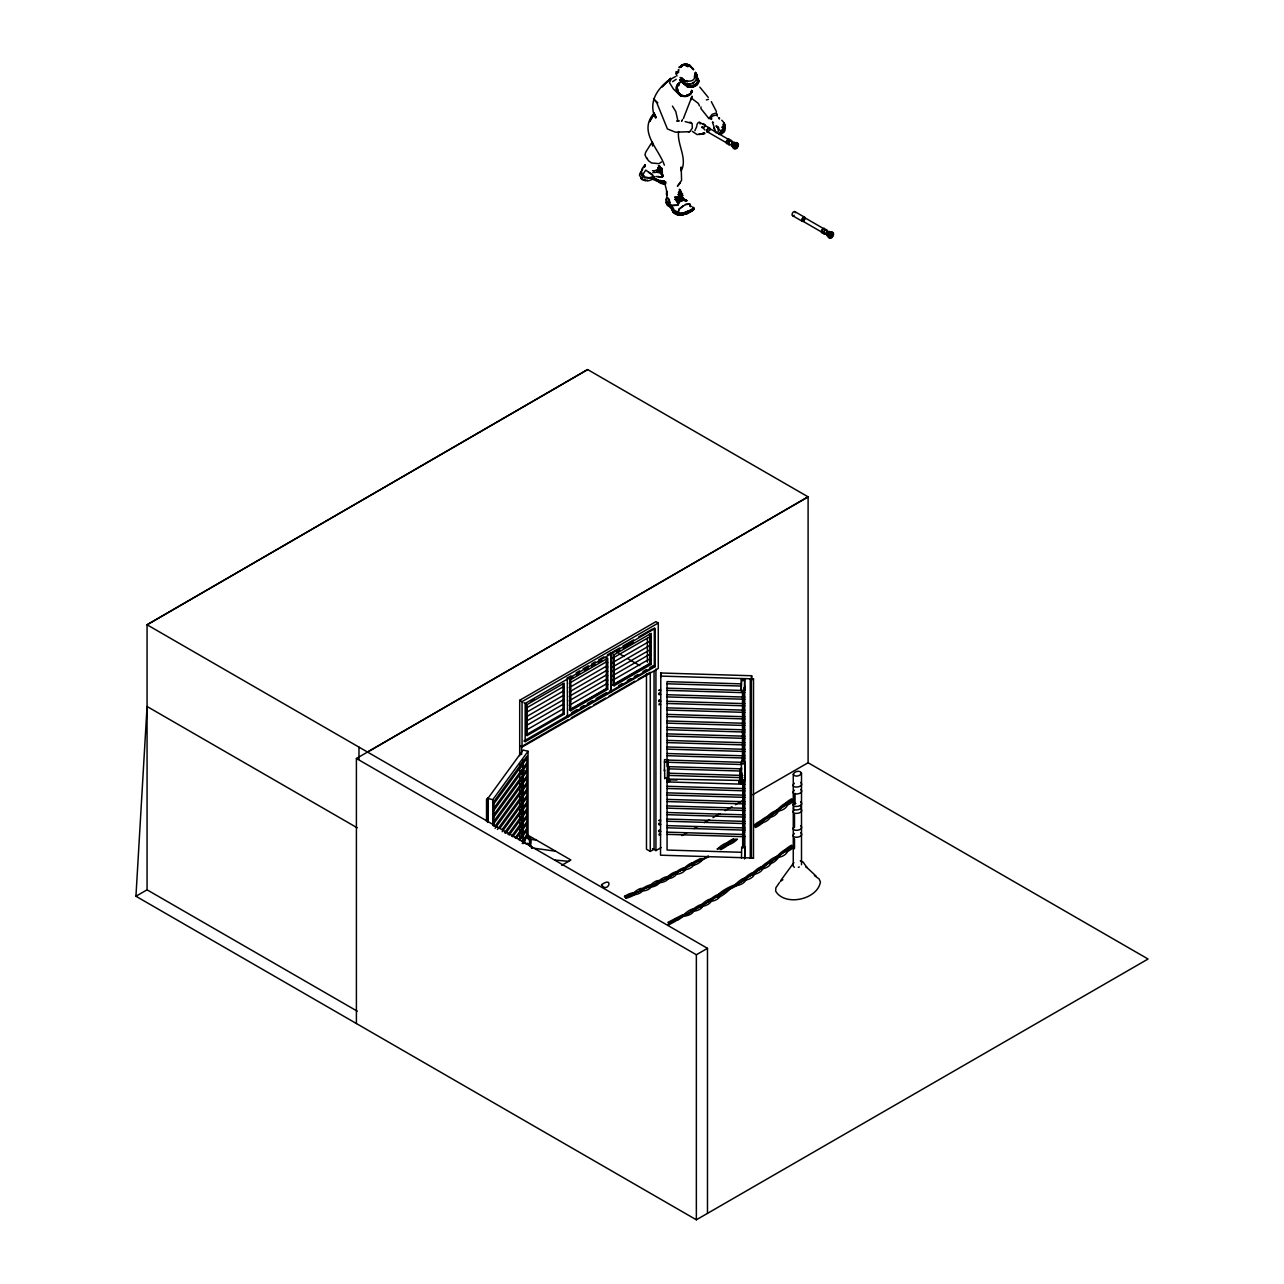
<?xml version="1.0" encoding="UTF-8"?>
<svg xmlns="http://www.w3.org/2000/svg" width="1284" height="1284" viewBox="0 0 1284 1284"><rect width="100%" height="100%" fill="white"/><g stroke="black" fill="none" stroke-linecap="round" stroke-linejoin="round"><path stroke-width="1.5" d="M526.954 836.991L526.954 812.949M526.954 819.513L526.954 817.33L512.798 836.783M511.61 836.221L526.954 815.131L526.954 756.148L493.907 801.553L493.907 826.318M740.852 768.843L667.07 766.612L667.054 681.611L741.478 683.874M674.132 212.614L676.235 214.348L678.209 213.818M744.832 833.059L744.688 679.284L741.478 679.188L741.237 690.664M742.553 757.977C741.253 762.632 744.832 762.728 743.629 758.009M744.431 690.888L744.832 686.154M685.656 199.534C689.62 202.246 681.419 200.079 684.195 199.132C684.87 201.989 680.424 198.442 680.664 196.741L679.798 193.74C679.958 190.899 683.971 195.89 678.674 194.606M680.664 196.741L681.611 193.611L682.735 200.143L686.539 200.962L685.271 199.855M487.856 822.466L487.856 798.487L492.783 799.675L528.029 751.252L523.102 750.065L487.021 799.627L487.021 821.519M682.109 213.625C682.783 217.028 697.469 209.035 692.59 208.281M660.04 167.658L659.687 166.053L658.644 169.472L660.201 167.45L660.441 169.937L659.687 170.547L659.848 167L661.645 168.974L661.934 173.629C661.324 175.443 662.351 171.27 657.873 169.039M667.824 767.11L667.744 759.711L664.534 759.63L664.406 770.994L664.582 769.485M667.744 759.711L667.439 782.502L667.568 780.158A18.554 0.899 -88.7 0 1 667.664 770.015M741.558 773.032L741.638 780.431L744.848 780.495L744.688 761.412L741.478 761.332L741.173 784.139L741.301 781.779A18.554 0.899 -88.7 0 1 741.382 772.695L741.414 772.519M744.688 761.412L744.848 780.495M677.39 86.365L676.812 88.997L677.422 84.985M669.542 780.528L669.558 779.725M694.403 75.933C695.751 80.523 689.62 82.176 686.394 80.539M722.17 129.941L721.608 132.22L719.217 133.953M691.819 91.629L691.627 92.352A11.396 8.555 31.9 0 1 690.696 94.053A15.087 11.315 31.9 0 1 688.545 95.514L688.481 95.546A15.087 11.315 31.9 0 1 685.865 96.444A11.396 8.555 31.9 0 1 683.505 96.38L683.104 96.316A13.659 10.24 31.9 0 1 680.937 95.819L680.937 95.706A13.402 10.063 31.9 0 0 683.056 96.204M693.89 208.987L693.376 210.046L692.879 209.324M682.013 194.943L682.237 196.324L679.316 196.613L675.32 199.229L677.583 198.538L680.873 194.157L675.223 199.036L676.042 199.1M682.494 195.393C684.26 195.633 672.431 197.848 679.316 196.613M625.388 897.099L624.762 896.954M739.135 781.458C739.054 777.976 738.926 785.487 739.119 782.662M740.403 769.533C740.162 763.739 739.793 786.948 740.194 782.71M741.478 769.549L741.43 767.688L741.398 772.599M678.562 131.53C676.909 144.594 687.742 158.365 681.242 170.804L681.178 167L681.579 180.338L677.406 186.26L680.359 182.777M670.12 204.702C668.579 207.093 665.112 203.771 667.568 203.53M668.001 205.713L668.868 206.323C673.217 206.339 671.516 213.208 674.148 212.775M680.263 198.426L676.925 200.834L681.692 196.131L677.069 201.042L677.053 199.887M690.294 206.66L689.572 204.156L685.56 204.589M669.654 781.154L669.558 781.523M681.948 78.147C681.21 77.987 683.2 82.112 684.597 81.374A2.728 1.637 63.6 0 0 684.5 80.94L681.948 78.147L684.228 80.122L683.104 81.085L683.682 79.769M683.281 81.614L681.595 78.838M695.864 74.616L695.575 72.257M742.441 680.456L742.505 679.092L742.441 680.456L743.5 680.488L743.596 679.124L743.5 680.488M659.478 170.836L658.676 171.318L660.441 170.355L659.478 166.214M740.162 783.352L740.242 781.763A18.554 0.899 -88.7 0 1 740.322 772.679M676.861 88.933L677.904 92.159L680.937 95.498M690.615 206.451L689.845 203.915L685.64 204.397L678.819 209.292L678.177 212.807L682.623 213.144L690.583 210.239M661.019 181.365L660.907 183.034L659.173 181.83M658.403 167.867L658.114 170.852L658.259 167.867M665.658 183.933C663.186 181.574 667.873 190.433 666.332 194.173M660.04 169.006L660.57 171.976C658.676 174.672 661.228 169.247 661.741 173.966L663.138 175.667L662.191 177.288L655.98 176.486M680.873 194.157L679.14 196.003L682.334 195.826L678.947 196.035M677.117 87.44L678.129 91.983L681.162 95.16A12.696 9.518 31.9 0 0 683.12 95.498L683.569 95.69A11.058 8.298 31.9 0 0 685.849 95.754A14.782 11.091 31.9 0 0 690.583 93.411A11.058 8.298 31.9 0 0 691.466 91.758L691.578 91.453A12.936 9.71 31.9 0 0 691.819 90.474M668.579 781.474C668.21 783.77 668.547 762.519 668.787 767.944A18.554 0.899 -88.7 0 0 668.627 780.174M677.166 87.36L677.727 90.987M700.984 106.941L700.887 108.514L708.832 118.529L711.753 118.642M682.237 196.324L682.334 194.975M752.761 794.7L808.101 762.744L1148.056 959.02L696.361 1219.8L135.944 896.248L147.066 706.489L357.241 827.827M658.243 170.628L658.098 167.562L658.227 170.852M660.281 183.179L660.345 182.167M708.832 118.529L712.155 114.324L716.328 112.896L717.258 114.517M665.658 183.387L660.811 183.451L660.955 181.525M660.522 180.755L660.827 183.403M667.728 766.692L667.648 771.026M681.692 79.688L682.141 78.934L683.104 81.149C684.516 85.145 678.931 80.924 680.761 80.057L681.9 81.117A67.073 50.301 31.9 0 0 686.025 84.648M647.104 180.258L648.677 180.787L652.77 179.246L656.975 181.14L657.055 180.161M676.556 86.975L678.546 93.427M678.738 83.155C674.277 86.943 676.443 93.202 680.937 95.819M672.334 208.425L672.495 210.367C673.57 218.039 693.119 211.346 682.623 213.144M682.366 197.575L683.345 197.784L677.149 198.234L679.974 197.816L681.692 196.131M741.478 858.258L741.703 847.023L744.897 847.119L744.656 858.691L744.897 847.119M659.141 182.569L654.391 178.027L644.712 177.834L641.888 175.683L640.459 172.489L642.899 168.83M677.567 200.545L677.39 200.16M674.79 197.062L675.753 197.03M660.522 676.074L753.515 678.883L750.273 679.108L750.273 858.242L753.515 858.033L660.522 855.192L660.811 672.993L751.654 675.737L751.654 679.717M668.563 781.763L668.547 778.778L668.595 779.902M741.478 679.188L741.205 690.776M744.688 679.284L744.415 690.872M739.07 780.415L669.638 779.131M751.22 680.713L751.654 675.737M751.429 680.713L751.605 678.867M742.714 847.681L742.762 779.597L742.714 847.681L743.837 847.087L743.837 779.629L743.773 847.713M667.953 778.2L664.743 778.12M741.638 780.431L741.606 772.422M666.861 195.296L667.054 193.37M686.394 213.963L686.202 212.325M684.067 213.561L682.414 214.893L679.188 215.054L679.22 214.139M824.216 228.969L804.538 217.606L803.19 217.975A1.99 1.156 -60 0 0 802.323 219.211L802.339 220.832A1.99 1.156 -60 0 0 804.249 220.318M664.422 183.901L657.697 180.338M682.43 195.794L682.671 195.762M802.195 219.692L802.195 220.527M804.908 218.97L804.538 217.606L803.19 217.975M698.881 80.491L698.769 81.052A13.61 10.208 31.9 0 1 698.448 82.433M663.86 183.869L662.64 183.869M727.53 844.086L719.024 848.901M695.816 74.729L695.382 73.589M641.519 172.425L639.785 173.565L639.528 175.427L641.374 177.77M696.763 126.442L694.869 130.727M660.907 167.947L659.687 170.547M678.819 195.104L681.435 193.306M666.797 878.433L675.561 873.264L667.873 878.096L659.093 881.482M720.822 848.804L720.163 848.002L717.034 848.901M703.52 858.659C696.554 868.273 680.873 866.941 700.599 858.659M659.559 171.189L658.997 171.831L660.666 170.547L658.997 166.342M684.035 80.202L684.228 80.828A2.584 1.557 63.6 0 1 684.388 81.406C682.478 80.362 683.81 82.385 684.388 81.133A2.263 1.348 63.6 0 0 684.404 80.683M684.709 81.454L684.725 81.357A2.728 1.637 63.6 0 0 684.741 80.828L684.356 80.394M695.816 75.868L696.714 75.275A2.584 1.557 63.6 0 0 696.731 74.777C693.232 67.715 698.544 80.346 696.313 73.814M660.907 169.777C664.117 167.931 657.103 167.193 661.469 171.173L661.051 172.409C659.334 172.152 660.169 173.918 661.099 170.82L659.302 166.615L661.453 169.135L661.982 172.281L661.019 173.998M625.436 897.034L641.23 890.566M693.151 207.944L692.108 208.955M734.095 839.479L737.433 839.271M744.174 880.166L735.925 885.125L753.387 873.794L744.72 878.962M683.794 199.582L678.161 202.455C675.48 202.278 681.018 201.749 684.356 199.229L679.573 201.155M644.022 179.969L645.21 180.867L645.579 179.92M644.343 167.161L644.728 165.026M666.621 199.582L667.054 194.622M659.414 167.289L660.795 171.863M686.828 212.935L687.213 213.706L686.41 212.582M681.884 78.484L683.216 80.924M661.116 168.926L661.083 171.462L660.65 168.381M661.212 173.805L661.822 173.067L663.154 175.844L662.191 177.288M681.322 194.333L681.242 193.403L678.53 194.686M661.934 173.741L661.629 169.424L660.201 168.477M641.181 173.228L642.128 168.653L644.696 165.235M696.442 79.351L696.602 78.067L697.324 79.544L696.714 78.212M645.017 165.155L644.568 167L645.306 165.042M666.236 202.294L666.637 200.705M683.425 81.422L684.147 81.309A2.263 1.348 63.6 0 0 684.163 80.812M696.827 74.825A2.728 1.637 63.6 0 1 696.811 75.355L696.474 75.178M695.19 75.082L696.698 75.355M666.877 201.941L666.107 203.177L667.07 203.931M666.894 202.31L666.749 200.85M684.42 213.658C685.207 210.72 694.933 210.223 693.023 207.302M683.024 197.864L680.841 197.704L681.547 196.179M793.271 865.801L793.271 774.236C794.186 771.235 800.301 769.87 801.505 773.145L801.505 864.694M801.505 773.145C800.59 776.146 794.459 777.51 793.271 774.236M709.619 130.198A1.99 1.14 -60 0 0 709.105 128.272L708.768 128.304A1.99 1.14 -60 0 0 707.693 129.09L707.179 131.594A1.99 1.14 -60 0 0 708.399 131.706M704.996 126.378L705.141 124.853L703.263 123.617M707.179 129.973C709.554 131.289 705.959 129.219 707.179 131.594M659.767 171.623L658.612 171.221L660.233 170.307L659.061 167.787M690.936 99.879L692.06 96.204L683.377 118.61M659.912 170.483L660.425 168.878M643.894 179.279C643.316 181.493 639.448 177.914 642.064 177.802M660.811 171.382L661.18 169.921M671.901 205.456L677.904 205.28L679.413 201.668L676.283 197.206L678.048 198.972M691.241 91.694L691.257 92.079A11.058 8.298 31.9 0 1 690.375 93.732A14.782 11.091 31.9 0 1 685.688 96.059L681.579 95.514L683.313 95.995M697.661 81.887L697.677 82.288A11.058 8.298 31.9 0 1 696.795 83.925A14.782 11.091 31.9 0 1 692.108 86.253A11.058 8.298 31.9 0 1 689.781 86.205L689.38 86.156A12.696 9.518 31.9 0 1 687.341 85.563L686.057 84.551A66.864 50.14 31.9 0 1 681.948 81.052M677.342 86.429L681.018 81.101L686.988 86.59A13.659 10.24 31.9 0 0 689.139 87.087L689.556 87.151A11.396 8.555 31.9 0 0 691.916 87.216A15.087 11.315 31.9 0 0 696.747 84.824A11.396 8.555 31.9 0 0 697.661 83.123L697.661 82.722M698.352 82.754L698.528 82.337A13.61 10.208 31.9 0 0 698.833 80.94M666.974 191.268L666.685 193.017M717.355 126.442L718.43 131.064L717.242 133.071M658.644 169.472L659.286 167.69M686.057 213.305L687.405 212.47M658.387 170.194L660.249 171.286M696.024 80.394L696.506 79.255M691.867 91.966L690.551 93.828A14.991 11.251 31.9 0 1 685.817 96.3A11.283 8.474 31.9 0 1 683.457 96.252M691.161 93.106L691.835 92.031A13.659 10.24 31.9 0 0 692.028 90.683A13.402 10.063 31.9 0 1 691.611 91.95M697.18 82.77L695.832 84.792M659.141 169.873L659.559 168.814M522.09 769.726L524.257 770.593M522.09 770.352L523.086 771.427M521.93 777.446L523.086 778.377M521.93 780.608L524.257 781.346M666.733 197.592L665.77 199.871L666.621 201.508M723.759 126.635L723.422 127.437L723.341 123.874L724.625 131.225L721.207 134.403M679.605 94.326L677.214 90.49M686.844 200.609C681.788 199.887 682.574 195.762 679.397 201.428L677.615 205.151L671.42 205.552M678.321 93.588L676.331 89.222M689.877 86.445A11.283 8.474 31.9 0 0 692.204 86.526A14.991 11.251 31.9 0 0 697.003 84.134A11.283 8.474 31.9 0 0 697.918 82.465L698.031 82.144A13.402 10.063 31.9 0 0 698.368 80.443A66.447 49.835 31.9 0 0 695.414 74.536L696.602 74.937A2.728 1.637 63.6 0 1 696.586 75.467L695.527 75.419L696.49 75.114A2.263 1.348 63.6 0 0 696.506 74.681C695.912 72.739 694.837 75.708 696.602 76.334M654.31 112.848C637.747 131.626 658.419 147.853 664.374 165.187M642.417 175.089L645.804 170.114L652.336 174.961L652.914 176.871L649.816 177.866L645.066 177.08L641.133 172.361M684.131 84.311L682.799 83.075M684.26 84.07L687.887 86.445A13.61 10.208 31.9 0 0 689.62 86.814M658.419 169.793L657.906 170.708M704.932 126.265L704.451 127.004M661.083 168.204L662.062 168.381C658.178 167.819 663.122 170.499 660.104 168.092M696.088 80.298L692.012 83.813M682.928 82.818L681.916 78.998M654.391 113.73L649.624 121.563L654.407 113.12M667.038 878.336L648.677 886.602M727.306 843.797L720.26 848.949M680.359 80.186A68.245 51.183 31.9 0 0 687.405 86.189L687.967 86.349A13.61 10.208 31.9 0 0 689.685 86.718L691.338 86.863L687.309 86.237A68.245 51.183 31.9 0 1 680.295 80.298L682.173 80.764L681.066 79.897M676.764 85.964L678.69 83.219M682.944 79.785L683.056 81.245M695.077 74.536A66.864 50.14 31.9 0 1 697.372 78.95L697.613 80.378A12.551 9.421 31.9 0 1 697.34 81.662L697.228 81.967A10.641 7.977 31.9 0 1 696.377 83.54L696.377 83.54A14.413 10.818 31.9 0 1 691.835 85.787A10.641 7.977 31.9 0 1 689.604 85.739L689.203 85.691A12.551 9.421 31.9 0 1 687.614 85.354L684.805 83.219L688.385 84.118M696.04 74.616L695.8 75.997M691.851 85.707L691.899 85.996A14.702 11.026 31.9 0 0 696.682 83.813M694.467 85.097L695.125 86.028M660.875 171.558L661.003 169.761M829.994 234.378L829.994 235.437L830.122 234.234M721.961 130.053L719.522 133.632M695.43 74.97L696.249 75.307A2.263 1.348 63.6 0 0 696.265 74.809M667.873 924.384L684.356 915.46L668.9 922.779M677.583 72.931L676.572 73.702L677.23 71.647M682.077 198.105L679.397 201.428L681.066 200.015M524.883 843.347L524.835 837.874L526.071 836.141L530.019 837.088A15.28 11.412 35.5 0 1 530.388 845.53L529.666 846.044M529.57 845.867A15.28 11.412 35.5 0 0 528.783 838.821L530.019 837.088M641.262 890.101L656.204 883.89L658.291 881.867M780.624 880.68L793.881 862.591M641.502 890.294L625.998 897.243M647.184 180.867L647.425 180.53A7.656 3.387 -14.7 0 0 646.976 180.53L645.499 180.434M486.524 821.391L486.524 799.499L487.776 797.797L488.257 821.792M493.907 803.736L526.954 758.33M493.907 808.101L526.954 762.712M493.907 810.284L526.954 764.895M493.907 814.666L526.954 769.26M493.907 816.849L526.954 771.443M493.907 821.214L526.954 775.809M493.907 823.397L526.954 777.992M495.078 826.142L526.954 782.373M495.078 828.324L526.954 784.556M497.438 829.464L526.954 788.922M499.813 828.405L526.954 791.104M502.172 829.528L526.954 795.47M502.172 831.711L526.954 797.653M504.532 832.834L526.954 802.035M505.703 833.396L526.954 804.217M508.063 834.52L526.954 808.583L526.954 810.766L509.25 835.098M515.157 837.906L526.954 821.696M516.328 838.468L526.954 823.879M518.688 839.592L526.954 828.244M519.876 840.153L526.954 830.427M522.235 841.293L526.954 834.793M522.235 843.476L525.782 838.612M793.897 806.946C790.992 812.419 805.004 809.578 800.397 805.598M681.531 81.694L680.199 80.715M660.618 168.91L661.822 169.279L662.416 172.618L661.453 173.998M721.897 127.469L722.571 126.57L723.181 132.091L719.201 134.547L721.126 131.482L715.942 125.96L717.114 126.378M680.52 80.218L681.772 81.357A66.896 50.172 31.9 0 0 687.357 86.012A13.659 10.24 31.9 0 0 689.524 86.526L689.925 86.574M676.315 87.135L677.053 85.739M651.052 143.68L645.675 152.25L644.969 154.866L646.751 158.622M723.807 132.011C726.616 128.528 725.027 122.895 721.736 120.231M672.383 206.387L672.174 207.976M682.382 195.216L682.655 195.136M723.871 130.422L724.93 126.089M682.237 198.49L678.385 199.614L683.12 199.662L678.385 199.614M681.852 214.46L682.526 214.011M684.629 80.78A2.584 1.557 63.6 0 1 684.613 81.277L684.019 82.064M700.47 858.916L700.053 861.034L708.864 856.685M675.015 197.431L674.742 197.399M761.701 867.631L763.547 867.406L769.678 862.318M680.199 195.89L681.274 194.831M667.632 80.972C657.938 88.933 650.651 99.125 653.331 112.222L656.012 117.374L654.76 114.276M675.946 198.619L678.401 196.741M779.693 882.22L775.873 887.774L775.632 891.08C784.765 906.825 817.603 899.619 820.428 881.947L819.128 878.962L814.409 875.592M692.622 209.228L693.713 208.008L692.622 208.441M683.923 200.015L679.717 201.572M692.798 863.907L702.204 859.526M685.239 915.283L701.674 905.814L693.585 909.682M625.95 897.965L627.266 895.895L625.019 895.911M778.329 809.69L786.498 804.33L778.024 810.397M680.071 200.063L679.509 201.395M657.825 102.784L653.524 98.868L656.798 102.784L667.423 128.962L675.432 132.172L689.733 131.69L692.301 128.111L692.14 123.457L685.158 121.611M717.66 848.885C726.503 839.752 736.502 841.726 720.693 849.655M522.09 776.676L523.086 777.751M777.992 810.83L771.251 815.677M777.992 857.118L769.678 862.495L778.441 856.476M677.535 202.23L678.658 201.556M678.064 202.535L678.771 202.037M648.532 172.168L652.481 174.576C654.166 177.096 649.816 177.641 654.487 176.566M702.155 858.659L693.585 863.394M679.236 202.198L677.968 203.305L675.143 199.373M693.521 209.645L686.956 213.321M693.89 209.324L693.809 208.329M761.251 822.514L754.896 826.912M679.124 67.041L684.099 64.409L687.935 66.463L684.95 64.585L681.483 65.147L686.779 64.489L692.766 68.245M679.204 67.282L683.955 64.601L687.919 66.624L684.982 64.794L681.547 65.388L685.158 64.842M672.623 81.646L676.17 79.319M660.666 690.76L658.708 690.311L660.586 689.813M660.666 694.548L658.965 694.66L659.302 693.456M660.666 700.871L658.965 700.984L659.302 699.78M660.666 701.497L658.965 701.61L659.302 700.406M660.666 704.659L658.965 704.772L659.302 703.568M660.666 820.925L658.708 820.492L660.586 819.994M660.666 824.087L658.965 824.2L659.302 822.996M660.666 824.729L658.965 824.842L659.302 823.622M660.666 831.053L658.965 831.149L659.302 829.946M660.666 831.679L658.965 831.791L659.302 830.587M660.666 834.841L658.965 834.953L659.302 833.733M794.347 783.256C788.488 789.243 805.935 787.477 800.654 782.421M794.347 790.206C788.488 796.192 805.935 794.427 800.654 789.371M794.347 802.677C788.488 808.647 805.935 806.882 800.654 801.826M794.347 809.626C788.488 815.613 805.935 813.847 800.654 808.792M794.347 826.511C788.488 832.497 805.935 830.732 800.654 825.676M794.347 833.476C788.488 839.447 805.935 837.682 800.654 832.626M737.16 839.351C729.649 847.296 717.644 846.878 733.469 838.757M727.867 889.571L701.273 906.039L736.326 884.885L728.381 889.218M690.407 94.149L690.551 93.828A11.283 8.474 31.9 0 0 691.498 92.255L691.723 92.336M677.792 72.739L678.755 72.113M702.926 133.488L704.001 132.621M778.698 855.625L793.432 845.899M684.629 213.561L682.928 214.877M682.96 205.905L678.995 209.292L678.177 212.807M656.734 170.21L657.312 172.249L656.397 170.162L654.15 170.852M762.086 820.99L768.522 816.544M762.086 867.278L768.522 862.848M682.109 198.25L680.825 193.884L682.574 193.675M791.522 798.857C777.366 807.267 787.911 807.636 794.411 799.964M792.356 799.322L786.049 804.458L793.432 799.611M791.522 845.161C777.366 853.555 787.911 853.924 794.411 846.268M792.356 845.626L778.024 856.685M677.695 213.979L678.032 214.91L682.414 214.893M689.668 211.234L690.68 211.202M683.281 197.816L677.583 198.699M661.501 161.928L659.077 163.646L651.614 163.004L648.372 160.677L646.847 157.836M722.748 132.814L720.741 133.809M735.636 839.447L727.418 844.15M753.596 825.724C762.471 817.089 768.891 820.829 755.522 827.506M754.398 826.222L761.572 821.728M780.736 881.145L782.903 879.701M689.893 94.534L684.934 96.156M660.57 171.976L659.767 172.281M728.381 842.93L733.966 839.431M678.032 71.198L678.867 70.684M624.409 896.521C634.44 889.459 641.181 894.178 625.822 898.319M676.235 214.348L680.376 214.877L686.555 212.245M694.034 82.738L689.636 84.23M682.879 213.738L680.937 214.877M356.406 1023.525L356.406 758.491L808.101 496.844L808.101 762.744M696.04 75.098L697.1 76.013L695.591 74.472M367.529 752.055L808.101 496.844L587.639 369.567L147.066 624.778L147.066 889.828L357.241 1011.166M587.639 369.567L147.066 624.778L707.484 948.33L707.484 1213.38M135.944 896.248L147.066 889.828M519.699 755.714L519.699 700.294L655.931 621.649L658.275 622.997L658.275 668.45L522.042 747.095L519.699 745.731M519.699 700.294L522.042 701.642L658.275 622.997M567.512 677.872L570.979 675.865M576.179 672.864L579.646 670.858M583.113 668.852L588.313 665.85M591.78 663.86L595.246 661.854M598.713 659.848L603.913 656.846M607.38 654.84L610.847 652.85L610.847 691.081M611.007 691.161L611.007 652.93L619.674 647.938M623.125 645.932L633.526 639.93M638.726 636.928L652.593 628.935M523.952 702.749L525.172 703.455L655.145 628.406L655.145 666.637L525.172 741.687L523.952 740.98L567.287 715.974M530.998 700.984L534.369 699.026M573.097 677.198L569.727 679.14L569.727 710.164L606.818 688.754L606.818 657.729M576.484 675.256L579.854 673.298M584.91 670.376L588.281 668.434M591.651 666.492L595.022 664.534M598.392 662.592L601.763 660.65M616.513 652.224L619.883 650.282M623.254 648.324L633.365 642.498M569.277 678.883L570.642 679.669L607.733 658.259L607.733 689.283L570.642 710.694L569.277 709.908L606.369 688.497L607.733 689.283M614.121 654.728L651.197 633.333L651.197 664.358L614.121 685.768L613.142 685.191L613.142 654.166L614.121 654.728L614.121 685.768M612.612 658.227L649.688 636.832L651.197 637.699M612.612 662.608L649.688 641.197L651.197 642.064M612.612 666.974L649.688 645.563L651.197 646.446M612.612 671.339L649.688 649.929L651.197 650.811M612.612 675.705L649.688 654.31L651.197 655.177M612.612 680.295L649.688 658.901L651.197 659.767M525.942 734.929L563.034 713.503L564.174 714.161L564.174 683.136L527.082 704.547L527.082 735.588L525.942 734.929L525.942 703.905M612.612 684.886L649.688 663.491L651.197 664.358M613.142 685.191L650.218 663.796L650.218 634.216M527.082 735.588L564.174 714.161M571.813 712.572L577.014 709.571M580.48 707.564L583.947 705.574M587.414 703.568L592.614 700.566M596.081 698.56L606.481 692.558M618.679 685.592L622.146 683.602M627.346 680.6L630.813 678.594M634.28 676.604L637.747 674.598M642.931 671.596L646.398 669.59M649.864 667.6L653.331 665.593L655.145 666.637M567.929 719.81L521.609 746.55L521.609 754.51M571.364 717.836L590.223 706.938M593.657 704.964L605.663 698.031M609.097 696.04L634.826 681.194M638.26 679.204L650.266 672.27L650.266 851.42L646.478 849.238L646.478 674.068M561.718 865.32L570.899 860.007L526.504 834.391M650.266 851.42L654.054 849.238L654.054 671.709M652.497 848.628L655.931 850.602L661.116 847.601M681.868 835.627L687.052 832.626M693.97 828.645L697.421 826.639M704.338 822.643L709.538 819.657M712.989 817.651L719.907 813.671M725.091 810.669L732.008 806.673M735.475 804.683L742.393 800.686M702.733 859.253L708.351 855.995M356.406 758.491L696.361 954.75L707.484 948.33M675.93 71.792L676.154 73.766M667.824 922.426L682.43 914.866L686.154 914.529L677.888 920.098L673.602 921.109L675.159 918.718L677.422 918.686L675.304 921.35L668.017 925.266M697.116 84.246A15.087 11.315 31.9 0 1 694.965 85.707L692.59 86.461M679.156 214.926L681.676 213.513M793.753 803.88L795.663 803.575L793.753 803.88L793.753 794.106L794.379 804.282M680.456 193.788L677.888 194.526M668.338 205.954L670.986 204.654M659.302 692.814L658.804 693.858L660.474 694.066M695.623 73.477L696.747 74.36M683.569 81.02L682.976 83.011L682.366 81.036M677.262 199.967L679.108 198.555L676.363 197.367M699.812 134.531L698.977 134.29L704.001 134.034M524.257 767.447L522.01 767.19M678.963 195.024L680.953 193.595M676.347 213.128L674.999 213.497M702.316 133.889L697.1 134.563L692.285 131.369M642.225 889.491L648.115 886.779M686.507 212.871L694.227 208.377L692.509 207.238M770.753 815.95L761.428 822.001M692.686 86.574L693.841 85.98M693.151 210.127L691.386 210.801M691.514 210.961L693.007 210.319M679.701 67.603L681.499 66.832L679.589 67.426M769.71 815.051C746.662 827.201 770.063 824.264 771.283 814.714M682.366 81.887L683.553 82.818M682.911 869.332L675.159 873.585L692.846 864.052L683.842 869.107M683.136 197.897L680.103 198.474M703.632 127.26L702.155 127.565M798.311 867.342L799.322 866.973M686.218 213.69L681.981 214.926M683.361 96.011A11.058 8.298 31.9 0 0 685.64 96.075L687.438 95.738M675.544 76.51L671.323 78.854L669.446 82.609L673.346 88.901L680.793 96.123M667.471 205.296L669.349 204.734M641.053 178.572L642.417 178.203M652.802 172.586L657.312 172.216M691.257 86.734L692.349 86.686M660.795 170.098L661.982 172.281L660.891 169.023M706.344 99.911L708.495 99.349M692.285 209.581L693.504 209.292M692.75 910.324L684.195 915.701M677.599 214.813L676.652 214.508M683.12 199.662L678.738 200.111M681.644 213.898L681.435 214.926M684.42 213.818L679.541 213.866M675.32 214.059L676.219 214.139M681.018 65.821L682.767 65.709M779.516 808.872C756.645 818.518 775.199 821.407 779.613 808.888M779.613 855.192C758.587 863.009 772.133 869.22 779.902 855.256M681.579 199.357L682.992 199.662M769.678 816.014L778.441 810.188M658.772 168.156L660.249 168.027L661.982 172.281M658.869 167.803L661.244 167.915M679.38 120.889L676.716 120.985L677.984 121.258L675.801 111.58L672.431 106.09M689.428 122.397L690.952 122.333M688.208 131.754L689.733 131.69M705.044 133.392L702.46 133.375M682.221 213.593C677.149 214.508 672.206 211.041 671.564 205.905M664.534 180.98L659.093 180.53L650.073 177.401M689.701 84.134L686.94 84.07M682.013 78.581L682.703 79.913M664.309 762.07L667.519 762.134M741.253 763.771L744.463 763.836M741.703 779.821L744.897 779.902M667.054 683.794L741.478 686.057M743.613 688.08L744.688 688.112M667.054 688.176L744.832 690.519M667.054 690.359L744.832 692.702M742.553 694.821L743.613 694.853M667.054 694.724L744.832 697.084M667.054 696.907L744.832 699.266M742.553 701.385L743.613 701.417M742.553 703.134L743.613 703.167M667.054 701.273L744.832 703.632M667.054 703.471L744.832 705.815M742.553 707.933L743.613 707.966M667.054 707.837L744.832 710.18M667.054 710.02L744.832 712.379M742.553 714.482L743.613 714.514M667.054 714.385L744.832 716.745M667.054 716.568L744.832 718.928M742.553 721.046L743.613 721.078M667.054 720.95L744.832 723.293M667.054 723.133L744.832 725.476M742.553 727.595L743.629 727.627M667.054 727.498L744.832 729.842M667.054 729.681L744.832 732.041M742.553 733.95L743.629 733.983M667.054 733.854L744.832 736.197M667.054 736.037L744.832 738.38M742.553 740.499L743.629 740.531M667.054 740.403L744.832 742.762M667.07 742.585L744.832 744.945M742.553 747.063L743.629 747.095M667.07 746.951L744.832 749.31M667.07 749.134L744.832 751.493M742.553 753.612L743.629 753.644M667.07 753.515L744.832 755.859M667.07 755.698L744.832 758.042M742.553 760.16L743.629 760.192M667.07 760.064L740.852 762.295M667.07 762.247L740.852 764.478M669.06 768.859L740.852 771.042M669.06 773.225L742.842 775.472M669.06 775.424L742.842 777.655M742.714 780.207L743.773 780.239M677.037 780.03L667.07 779.725L667.07 850.04L740.852 852.287M740.852 781.956L744.832 782.084M667.07 781.908L744.832 784.267M667.07 786.273L744.832 788.633M667.07 788.472L744.832 790.816M667.07 792.838L744.832 795.181M667.07 795.021L744.832 797.364M667.07 799.386L744.832 801.746M667.07 801.569L744.832 803.928M667.07 805.935L744.832 808.294M667.07 808.134L744.832 810.477M667.07 812.499L744.832 814.842M667.07 814.682L744.832 817.041M667.07 819.048L744.832 821.407M667.07 821.23L744.832 823.59M667.07 825.612L744.832 827.955M667.07 827.795L744.832 830.138M667.07 832.16L744.832 834.504L744.832 852.399M667.07 834.343L744.832 836.703M665.818 182.569L661.228 181.879L654.391 178.027M693.777 69.545L688.32 64.665L682.944 64.537L685.303 64.73M658.724 171.398L660.457 170.499L659.35 168.188M677.342 85.466L678.915 85.595M665.802 181.879L660.072 180.45M554.816 860.007L568.603 861.339M662.159 177.128L657.825 176.47M534.513 848.291L555.683 851.228M683.666 95.931L682.96 95.947A12.696 9.518 31.9 0 1 680.921 95.369L679.284 93.427M528.735 839.046L536.519 840.169M652.481 170.66L653.716 170.82M667.182 202.888L666.236 202.712M666.139 202.342L667.808 202.631M800.301 860.794L803.11 862.062L806.866 867.47L805.726 866.443L816.03 876.041M678.032 214.91L679.188 215.054L678.931 214.155M524.835 837.874L528.783 838.821M681.611 95.626L680.071 94.551M686.779 64.248L689.925 65.516L693.328 69.48L689.909 65.452L684.533 64.216L689.925 65.516L693.248 69.496M686.089 81.454L687.55 81.871M684.516 199.935L686.458 200.529M693.617 208.217L692.766 207.494M687.598 64.425L689.909 65.628L684.565 64.473L689.893 65.709L693.232 69.593M711.561 119.428L710.421 118.224L712.797 115.977L716.312 114.95L717.451 116.154M679.043 191.059L682.077 193.932L680.857 192.263M653.251 176.983L654.407 177.481M719.538 118.272L718.478 117.791L719.425 119.059L719.297 118.08M712.604 122.092L713.503 122.478M678.466 212.711L674.228 210.078M659.093 166.166L659.992 166.599M698.239 81.036L698.271 81.069A13.659 10.24 31.9 0 1 697.87 82.481L698.159 82.224A13.659 10.24 31.9 0 0 698.496 80.491A66.896 50.172 31.9 0 0 695.511 74.536L695.286 74.328M679.252 189.262L680.408 190.128M690.07 205.745L691.209 206.387M699.716 122.397L709.554 128.063M709.394 128.368L729.071 139.731M707.404 131.803L727.081 143.166M794.876 211.635L804.715 217.317M802.564 221.041L822.241 232.404M792.549 215.664L802.388 221.346M678.69 214.845L678.931 214.348M618.904 653.524L624.12 656.525M627.587 658.532L639.753 665.545M611.007 652.93L611.842 653.412M613.142 658.532L614.121 659.109M613.142 662.913L614.121 663.475M607.733 662.624L606.369 661.838L569.277 683.248L570.642 684.035M613.142 667.279L614.121 667.841M607.733 666.99L606.369 666.203L569.277 687.614L570.642 688.401M613.142 671.644L614.121 672.206M607.733 671.355L606.369 670.569L569.277 691.996L570.642 692.782M613.142 676.01L614.121 676.588M607.733 675.737L606.369 674.951L569.277 696.361L570.642 697.148M613.142 680.6L614.121 681.178M607.733 680.103L606.369 679.316L569.277 700.727L570.642 701.513M607.733 684.693L606.369 683.907L569.277 705.317L570.642 706.104M609.948 690.551L611.842 691.643M564.174 687.502L563.034 686.86L525.942 708.27L527.082 708.928M564.174 691.883L563.034 691.225L525.942 712.636L527.082 713.294M564.174 696.249L563.034 695.591L525.942 717.002L527.082 717.66M564.174 700.615L563.034 699.957L525.942 721.383L527.082 722.025M564.174 704.98L563.034 704.338L525.942 725.749L527.082 726.407M564.174 709.571L563.034 708.928L525.942 730.339L527.082 730.997M566.613 715.573L568.507 716.665M794.379 867.278L793.368 866.379M659.832 167.835L661.132 169.055M679.573 94.406L676.443 88.468M677.133 197.961L679.397 201.476M683.505 81.951L684.805 83.219M695.543 75.676L697.742 80.924M682.671 82.433L679.605 79.528M681.724 80.571L683.104 82.112M680.199 192.054L682.077 193.98L680.857 191.958M704.996 130.069L702.027 126.651L702.027 127.533M691.306 98.066L698.287 103.394L699.507 105.946M681.451 79.014L680.087 77.377M678.61 192.359L680.327 194.317M680.311 192.102L681.579 194.253M678.401 192.44L680.071 194.414M708.238 97.391L699.796 87.103M666.3 202.118L672.912 210.849M715.316 131.899L715.974 132.733L712.476 122.285M661.934 174.223L663.154 175.844M657.504 172.505L661.356 172.666L661.902 175.651M679.14 93.234L678.177 91.918M660.441 168.332L661.196 169.376M667.68 202.118L668.531 203.305M660.474 168.509L661.758 172.345M654.407 115.528L655.803 118.064L654.358 114.693M711.32 101.677L716.424 111.58M667.792 197.72L669.734 203.161M697.1 79.528L696.377 78.051L697.613 80.876M676.203 74.135L677.037 76.013M658.435 165.78L659.093 167.273M668.9 198.924L670.152 203.032M658.644 165.62L659.575 168.092M680.408 190.096L680.857 191.509M673.265 207.831L673.618 209.132M680.327 192.793L680.504 194.317M652.304 141.754L652.657 146.023L652.4 142.492M740.082 783.192L740.162 780.351L740.21 781.491M680.857 191.476L680.857 192.295M667.808 771.411L667.889 778.81M664.663 770.737L664.695 778.73M795.037 793.416L795.037 803.174M753.515 678.883L753.483 858.338M751.381 678.819L751.381 857.937M743.613 690.487L743.564 761.749L742.489 761.717L742.553 690.455M696.361 954.75L696.361 1219.8M660.811 672.993L660.811 676.973M655.931 669.076L655.931 850.602M654.31 627.924L654.31 666.155L567.512 716.103L567.287 677.727M649.688 633.911L649.688 663.491M647.377 638.437L647.377 662.159M606.369 657.472L606.369 688.497M570.642 679.669L570.642 710.694M563.034 683.939L563.034 713.503M528.029 751.252L528.029 836.847M525.172 703.455L525.172 741.687M523.102 760.016L523.102 843.62M522.042 701.642L522.042 747.095M521.609 762.487L521.609 766.468M521.609 770.448L521.609 774.429M521.609 778.409L521.609 838.115M519.699 763.691L519.699 839.495M492.783 799.675L492.783 825.548M358.974 747.127L358.974 759.085M822.53 232.5A1.99 1.14 -60 0 1 822.241 230.109A1.99 1.14 -60 0 1 824.44 229.178M822.306 233.046A2.584 1.493 -60 0 1 821.567 230.751A2.584 1.493 -60 0 1 823.846 228.343A2.584 1.493 -60 0 1 824.986 230.221M826.222 233.19A2.584 1.493 -60 0 1 823.509 233.287A2.584 1.493 -60 0 1 825.628 229.627A2.584 1.493 -60 0 1 826.88 232.035M825.997 232.869A1.958 1.123 -60 0 1 823.975 233.078A1.958 1.123 -60 0 1 825.307 230.285A1.958 1.123 -60 0 1 826.639 231.537M827.57 235.373A1.958 1.123 -60 0 1 827.008 233.64A1.958 1.123 -60 0 1 828.726 231.826A1.958 1.123 -60 0 1 829.592 233.239M828.26 235.55A2.391 1.38 -60 0 1 826.575 234.394A2.391 1.38 -60 0 1 828.549 231.489A2.391 1.38 -60 0 1 829.897 233.158M804.362 220.495A2.327 1.348 -60 0 1 801.954 220.736A2.327 1.348 -60 0 1 803.543 217.429A2.327 1.348 -60 0 1 805.132 218.906M794.138 215.23A2.327 1.348 -60 0 1 792.1 214.91A2.327 1.348 -60 0 1 793.56 211.844A2.327 1.348 -60 0 1 795.358 212.695M727.707 143.214A1.99 1.14 -60 0 1 726.696 141.962A1.99 1.14 -60 0 1 728.205 139.763A1.99 1.14 -60 0 1 729.472 140.63M728.542 143.198A2.584 1.493 -60 0 1 726.279 142.845A2.584 1.493 -60 0 1 727.916 139.426A2.584 1.493 -60 0 1 729.906 140.389M730.628 144.402A2.584 1.493 -60 0 1 728.333 143.872A2.584 1.493 -60 0 1 730.323 140.454A2.584 1.493 -60 0 1 731.928 142.171M729.793 144.386A1.958 1.123 -60 0 1 728.798 143.15A1.958 1.123 -60 0 1 730.275 140.983A1.958 1.123 -60 0 1 731.543 141.85M733.469 145.686A1.958 1.123 -60 0 1 731.768 145.525A1.958 1.123 -60 0 1 732.747 143.005A1.958 1.123 -60 0 1 734.448 143.166M733.95 145.557A2.391 1.38 -60 0 1 731.511 145.943A2.391 1.38 -60 0 1 732.811 142.588A2.391 1.38 -60 0 1 734.801 143.375M708.832 131.674A2.327 1.348 -60 0 1 706.762 131.032A2.327 1.348 -60 0 1 708.832 127.999A2.327 1.348 -60 0 1 709.827 130.214M696.923 125.35A2.327 1.348 -60 0 1 698.769 122.397A2.327 1.348 -60 0 1 700.149 123.97M532.298 847.809A14.91 11.139 35.5 0 0 528.992 843.893A1.878 1.412 35.5 0 0 526.231 844.262A1.878 1.412 35.5 0 1 528.575 844.487A14.91 11.139 35.5 0 1 530.388 846.349M531.175 847.36A14.91 11.139 35.5 0 1 531.881 848.387M696.49 74.889A2.584 1.557 63.6 0 1 696.474 75.387M686.988 86.477A13.402 10.063 31.9 0 0 689.091 86.975L689.508 87.023A11.283 8.474 31.9 0 0 691.835 87.103M697.549 83.027A11.283 8.474 31.9 0 1 696.634 84.712M697.998 81.004A13.402 10.063 31.9 0 1 697.838 82.064A12.936 9.71 31.9 0 0 698.111 80.346L697.485 78.95A67.073 50.301 31.9 0 0 695.174 74.536M681.82 81.293A66.447 49.835 31.9 0 0 687.357 85.916A13.402 10.063 31.9 0 0 689.476 86.397M690.471 93.299A14.702 11.026 31.9 0 1 686.475 95.433M690.262 93.62A14.702 11.026 31.9 0 1 685.608 95.931M691.53 90.378A12.696 9.518 31.9 0 1 691.338 91.373M690.038 86.879A11.684 8.763 31.9 0 0 692.461 86.943A15.344 11.508 31.9 0 0 697.453 84.407A11.684 8.763 31.9 0 0 698.416 82.657M694.917 73.028A68.245 51.183 31.9 0 1 698.817 80.587M678.225 69.978A8.651 4.815 3.8 0 1 678.851 69.464M725.348 891.208C754.366 878.288 727.177 884.853 717.66 895.173C714.353 903.663 738.878 882.83 725.348 891.208M664.935 878.978C679.734 879.267 681.9 863.346 664.952 878.898M776.178 810.878C789.371 812.226 793.576 792.661 776.178 810.878M776.178 857.182C789.981 858.242 792.87 839.271 776.178 857.182M831.952 236.16L832.834 235.373L831.952 236.16M759.566 868.754C772.791 870.151 777.703 850.955 759.598 868.658M724.625 124.484L724.128 123.168L724.625 124.484M656.301 883.007C673.538 882.782 671.227 869.316 656.301 883.007M742.617 879.989C756.42 881.37 760.529 862.591 742.617 879.989M639.56 890.647C652.754 893.07 657.585 877.229 639.592 890.534M708.062 901.304C722.298 902.491 726.246 885.222 708.078 901.207M673.41 874.099C687.566 875.881 691.37 859.301 673.41 874.099M690.696 911.142C704.964 912.539 709.009 895.622 690.696 911.142M647.938 887.501C664.839 886.634 662.287 872.366 647.938 887.501M699.459 906.745C715.782 905.814 715.092 890.422 699.459 906.745M751.156 874.677C766.66 874.019 767.238 857.375 751.156 874.677M752.986 873.89L761.765 868.064L752.986 873.971M631.311 894.996C647.569 894.804 646.157 880.278 631.311 894.996M682.125 869.99C697.469 870.006 698.624 853.86 682.125 869.99M682.125 916.278C697.677 916.118 698.432 900.261 682.125 916.278M734.111 885.687C748.845 885.896 750.979 868.578 734.111 885.687M601.554 884.692C607.685 894.37 614.538 875.576 601.554 884.692M803.303 219.773L802.339 219.227L803.303 219.773M681.627 121.017L682.35 120.102L681.627 121.017M670.489 78.388L662.079 86.798L670.489 78.388M721.11 131.642L719.666 132.782L721.11 131.642M676.861 73.22L676.684 71.92L676.861 73.22M679.268 84.455L678.514 83.909L679.332 84.503M688.385 64.842L686.779 64.489L689.893 65.709L688.304 64.874M794.379 814.666L794.379 827.49L794.379 814.666M794.379 838.821L794.379 848.58L794.379 838.821M717.724 126.972L718.607 127.886L717.724 126.972M714.273 128.946L713.776 127.854L714.273 129.026M717.804 128.223L717.515 127.228L717.804 128.223M830.7 236.384A2.391 1.38 -60 0 0 831.454 232.677A2.391 1.38 -60 0 0 828.629 235.197A2.391 1.38 -60 0 0 830.7 236.384M830.86 236.994A3.274 1.894 -60 0 0 831.904 231.922A3.274 1.894 -60 0 0 828.036 235.357A3.274 1.894 -60 0 0 830.86 236.994M831.839 237.556A3.274 1.894 -60 0 0 832.883 232.484A3.274 1.894 -60 0 0 829.015 235.919A3.274 1.894 -60 0 0 831.839 237.556M831.679 236.962A2.391 1.38 -60 0 0 832.449 233.239A2.391 1.38 -60 0 0 829.608 235.758A2.391 1.38 -60 0 0 831.679 236.962M735.555 147.146A2.391 1.38 -60 0 0 736.31 143.423A2.391 1.38 -60 0 0 733.485 145.943A2.391 1.38 -60 0 0 735.555 147.146M735.716 147.74A3.274 1.894 -60 0 0 736.743 142.668A3.274 1.894 -60 0 0 732.875 146.103A3.274 1.894 -60 0 0 735.716 147.74M736.695 148.302A3.274 1.894 -60 0 0 737.738 143.246A3.274 1.894 -60 0 0 733.87 146.665A3.274 1.894 -60 0 0 736.695 148.302M736.534 147.708A2.391 1.38 -60 0 0 737.305 144.001A2.391 1.38 -60 0 0 734.464 146.504A2.391 1.38 -60 0 0 736.534 147.708"/></g></svg>
